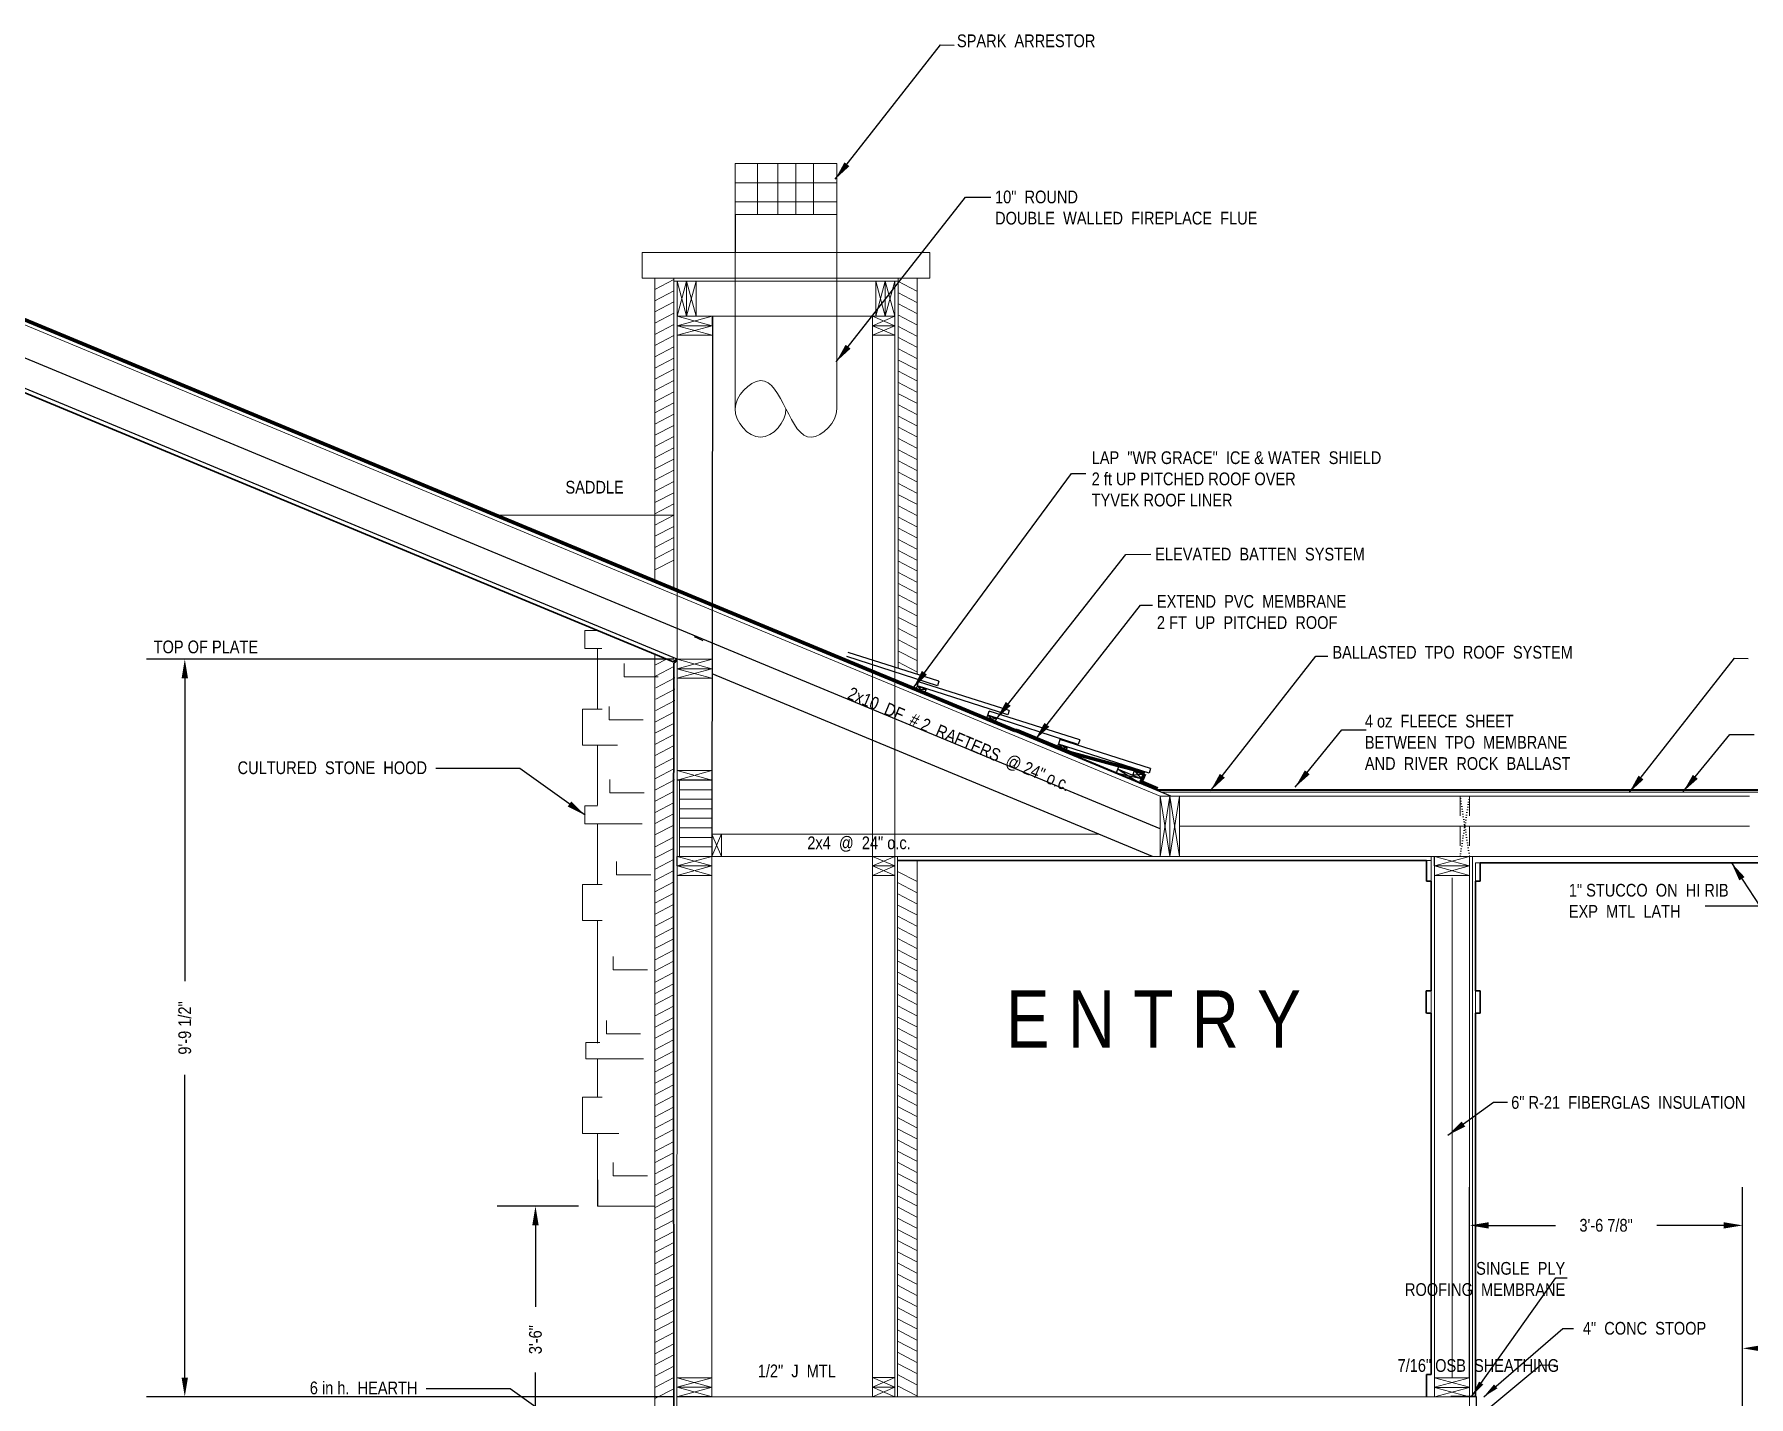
# Model space of a CAD drawing. Extents: x 1662 to 3024, y -14186 to -10515.
# Drawn here: x 2289.6 to 2559.2, y -14016 to -13801.7 of the extents above; entities that cross this region are included whole.
import ezdxf

# ---------------------------------------------------------------- set-up
doc = ezdxf.new("R2010")
doc.units = 0
doc.header["$LTSCALE"] = 50
doc.header["$MEASUREMENT"] = 0
doc.linetypes.add('DOT2', pattern=[0.125, 0, -0.125])
doc.linetypes.add('HIDDEN', pattern=[0.375, 0.25, -0.125])
for name, color, linetype in [('CONCRETE', 7, 'CONTINUOUS'), ('DRYWALL', 7, 'CONTINUOUS'), ('FINFRAMING', 4, 'CONTINUOUS'), ('FLOOR_FRAMING', 3, 'CONTINUOUS'), ('INSULATION', 30, 'CONTINUOUS'), ('METAL_ROOFING', 7, 'CONTINUOUS'), ('ROOF_FRAMING', 7, 'CONTINUOUS'), ('SOUTH_ELEVATION', 7, 'CONTINUOUS'), ('SOUTH_ELEVATION_TEXT', 7, 'CONTINUOUS'), ('TEXT', 250, 'CONTINUOUS'), ('WALL_FRAMING', 2, 'CONTINUOUS')]:
    doc.layers.add(name, color=color, linetype=linetype)
doc.layers.add('LLMASONRY', color=12, linetype='CONTINUOUS', lineweight=30)
doc.styles.add('ARCHENT', font='technical.ttf', dxfattribs={"height": 2})
doc.linetypes.add('BATTING', pattern='A,0.0001,-0.1,[134,ltypeshp.shx,S=0.1,R=0,X=-0.1,Y=0],-0.2,[134,ltypeshp.shx,S=0.1,R=180,X=0.1,Y=0],-0.1', length=0.4001)
doc.dimstyles.new('ARCHENTLTD', dxfattribs={"dimtxt": 2, "dimasz": 3, "dimexe": 6, "dimexo": 3, "dimgap": 2, "dimtad": 0, "dimdec": 3, "dimzin": 1, "dimdsep": 46, "dimlunit": 4, "dimtxsty": 'ARCHENT', "dimcen": 2, "dimadec": 0, "dimazin": 0, "dimtfac": 1, "dimtdec": 3, "dimtofl": 0, "dimtmove": 0, "dimatfit": 3, "dimfxl": 1, "dimfrac": 2, "dimtolj": 1, "dimtzin": 0, "dimarcsym": 0})

# ---------------------------------------------------------------- blocks, each defined once
blk = doc.blocks.new('*D170')
at = {"layer": 'CONCRETE', "color": 0, "lineweight": -2, "ltscale": 0.25}
for p, q in [((2558.21, -14019.05), (2558.21, -14002.43)), ((2604.71, -14019.05), (2604.71, -14002.43)), ((2561.21, -14008.43), (2573.58, -14008.43)), ((2601.71, -14008.43), (2589.34, -14008.43))]:
    blk.add_line(p, q, dxfattribs=at)
at = {"layer": 'CONCRETE', "color": 0, "lineweight": 9, "ltscale": 0.25}
for points in [[(2561.21, -14007.93), (2561.21, -14008.93), (2558.21, -14008.43)], [(2601.71, -14007.93), (2601.71, -14008.93), (2604.71, -14008.43)]]:
    blk.add_solid(points, dxfattribs=at)
at = {"layer": 'CONCRETE', "color": 0, "lineweight": 9, "ltscale": 0.25, "insert": (2581.46, -14008.43), "char_height": 2, "attachment_point": 5, "style": 'ARCHENT'}
blk.add_mtext('\\A1;3\'-10 1/2"', dxfattribs=at)
blk = doc.blocks.new('*D172')
at = {"layer": 'CONCRETE', "color": 0, "lineweight": -2, "ltscale": 0.25}
for p, q in [((2564.09, -14013.05), (2564.09, -14010.05)), ((2561.21, -14016.05), (2570.09, -14016.05)), ((2561.21, -14022.05), (2570.09, -14022.05)), ((2564.09, -14025.05), (2564.09, -14028.05))]:
    blk.add_line(p, q, dxfattribs=at)
at = {"layer": 'CONCRETE', "color": 0, "lineweight": 9, "ltscale": 0.25}
for points in [[(2563.59, -14013.05), (2564.59, -14013.05), (2564.09, -14016.05)], [(2563.59, -14025.05), (2564.59, -14025.05), (2564.09, -14022.05)]]:
    blk.add_solid(points, dxfattribs=at)
at = {"layer": 'CONCRETE', "color": 0, "lineweight": 9, "ltscale": 0.25, "insert": (2564.09, -14033.27), "char_height": 2, "attachment_point": 5, "rotation": 90, "style": 'ARCHENT'}
blk.add_mtext('\\A1;0\'-6"', dxfattribs=at)
blk = doc.blocks.new('*D175')
at = {"layer": 'CONCRETE', "color": 0, "lineweight": -2, "ltscale": 0.25}
for p, q in [((2515.28, -14012.99), (2515.28, -13983.09)), ((2558.21, -14013.05), (2558.21, -13983.09)), ((2518.28, -13989.09), (2528.79, -13989.09)), ((2555.21, -13989.09), (2544.7, -13989.09))]:
    blk.add_line(p, q, dxfattribs=at)
at = {"layer": 'CONCRETE', "color": 0, "lineweight": 9, "ltscale": 0.25}
for points in [[(2518.28, -13988.59), (2518.28, -13989.59), (2515.28, -13989.09)], [(2555.21, -13988.59), (2555.21, -13989.59), (2558.21, -13989.09)]]:
    blk.add_solid(points, dxfattribs=at)
at = {"layer": 'CONCRETE', "color": 0, "lineweight": 9, "ltscale": 0.25, "insert": (2536.74, -13989.09), "char_height": 2, "attachment_point": 5, "style": 'ARCHENT'}
blk.add_mtext('\\A1;3\'-6 7/8"', dxfattribs=at)
blk = doc.blocks.new('*D176')
at = {"layer": 'CONCRETE', "color": 0, "lineweight": -2, "ltscale": 0.25}
for p, q in [((2375.16, -13986.07), (2362.39, -13986.07)), ((2368.39, -13989.07), (2368.39, -14001.89)), ((2368.39, -14025.07), (2368.39, -14012.25)), ((2375.16, -14028.07), (2362.39, -14028.07))]:
    blk.add_line(p, q, dxfattribs=at)
at = {"layer": 'CONCRETE', "color": 0, "lineweight": 9, "ltscale": 0.25}
for points in [[(2367.89, -13989.07), (2368.89, -13989.07), (2368.39, -13986.07)], [(2367.89, -14025.07), (2368.89, -14025.07), (2368.39, -14028.07)]]:
    blk.add_solid(points, dxfattribs=at)
at = {"layer": 'CONCRETE', "color": 0, "lineweight": 9, "ltscale": 0.25, "insert": (2368.39, -14007.07), "char_height": 2, "attachment_point": 5, "rotation": 90, "style": 'ARCHENT'}
blk.add_mtext('\\A1;3\'-6"', dxfattribs=at)
blk = doc.blocks.new('*D177')
at = {"layer": 'CONCRETE', "color": 0, "lineweight": -2, "ltscale": 0.25}
for p, q in [((2390.16, -13900.01), (2307.25, -13900.01)), ((2313.25, -13903.01), (2313.25, -13950.67)), ((2313.25, -14013.04), (2313.25, -13965.39)), ((2390.16, -14016.04), (2307.25, -14016.04))]:
    blk.add_line(p, q, dxfattribs=at)
at = {"layer": 'CONCRETE', "color": 0, "lineweight": 9, "ltscale": 0.25}
for points in [[(2312.75, -13903.01), (2313.75, -13903.01), (2313.25, -13900.01)], [(2312.75, -14013.04), (2313.75, -14013.04), (2313.25, -14016.04)]]:
    blk.add_solid(points, dxfattribs=at)
at = {"layer": 'CONCRETE', "color": 0, "lineweight": 9, "ltscale": 0.25, "insert": (2313.25, -13958.03), "char_height": 2, "attachment_point": 5, "rotation": 90, "style": 'ARCHENT'}
blk.add_mtext('\\A1;9\'-9 1/2"', dxfattribs=at)

msp = doc.modelspace()

# ---------------------------------------------------------------- linework, layer by layer
at = {"layer": 'CONCRETE', "color": 7, "linetype": 'Continuous', "lineweight": 30, "ltscale": 0.125}
for p, q in [((2390.0292, -13900.4263), (2258.4055, -13845.7736)), ((2390.4708, -13900.0529), (2390.0292, -13900.4263)), ((2390.1092, -13935.0679), (2390.1641, -13900.6534)), ((2390.1571, -13900.6594), (2390.6571, -13900.2279)), ((2390.2466, -13900.3286), (2390.2466, -13900.3286)), ((2390.6571, -13900.2279), (2390.4708, -13900.0529)), ((2425.3381, -13931.6697), (2508.5262, -13931.6698)), ((2508.5253, -13934.9212), (2508.5262, -13931.6697)), ((2516.9631, -13934.9212), (2516.9624, -13932.0462)), ((2516.9624, -13932.0462), (2562.6088, -13932.0462)), ((2516.2131, -13934.9212), (2516.2131, -13952.1875)), ((2516.2131, -13955.6875), (2516.2131, -14016.0461))]:
    msp.add_line(p, q, dxfattribs=at)
at = {"layer": 'CONCRETE', "color": 7, "linetype": 'Continuous', "lineweight": 20, "ltscale": 0.125}
for p, q in [((2508.5262, -13931.6698), (2509.234, -13931.6698)), ((2516.2131, -13932.0462), (2516.2131, -13934.9212)), ((2516.2131, -13932.0462), (2516.9624, -13932.0462)), ((2516.2131, -13952.1875), (2516.2131, -13955.6875))]:
    msp.add_line(p, q, dxfattribs=at)
at = {"layer": 'CONCRETE', "lineweight": 30, "ltscale": 1.5}
msp.add_line((2516.3379, -14015.9854), (2512.3379, -14015.9854), dxfattribs=at)
at = {"layer": 'CONCRETE', "color": 7, "linetype": 'Continuous', "ltscale": 1.5}
msp.add_line((2516.3379, -14015.9854), (2516.3379, -14020.1101), dxfattribs=at)
at = {"layer": 'DRYWALL', "color": 7, "linetype": 'Continuous', "lineweight": 20, "ltscale": 0.5}
msp.add_line((2390.6571, -13900.2279), (2390.1571, -13900.6594), dxfattribs=at)
at = {"layer": 'DRYWALL', "color": 7, "linetype": 'Continuous', "lineweight": 20, "ltscale": 1.5}
msp.add_line((2390.1641, -13927.0447), (2390.1641, -13903.85), dxfattribs=at)
at = {"layer": 'FINFRAMING', "color": 7, "linetype": 'Continuous', "lineweight": 30, "ltscale": 0.125}
for p, q in [((2390.1151, -13955.6857), (2390.1092, -13935.0441)), ((2509.2392, -13952.1875), (2509.2342, -13934.9212)), ((2390.1328, -14022.0703), (2390.1151, -13955.6857)), ((2509.2553, -14012.546), (2509.2402, -13955.6875)), ((2508.5044, -14016.0458), (2508.5044, -14012.5458)), ((2508.5044, -14012.5458), (2509.2553, -14012.546))]:
    msp.add_line(p, q, dxfattribs=at)
at = {"layer": 'FINFRAMING', "color": 7, "linetype": 'Continuous', "lineweight": 30, "ltscale": 0.25}
for p, q in [((2509.2342, -13934.921), (2508.5253, -13934.921)), ((2516.2131, -13934.9212), (2516.9631, -13934.9212)), ((2509.2258, -13952.1875), (2508.4758, -13952.1875)), ((2508.4758, -13952.1875), (2508.4758, -13955.6875)), ((2516.9631, -13952.1875), (2516.2131, -13952.1875)), ((2516.9631, -13952.1875), (2516.9631, -13955.6875)), ((2509.2402, -13955.6897), (2508.4902, -13955.6897)), ((2516.9631, -13955.6875), (2516.2131, -13955.6875))]:
    msp.add_line(p, q, dxfattribs=at)
at = {"layer": 'FINFRAMING', "color": 7, "linetype": 'Continuous', "lineweight": 20, "ltscale": 0.125}
msp.add_line((2509.2402, -13955.6875), (2509.2392, -13952.1875), dxfattribs=at)
at = {"layer": 'FINFRAMING', "color": 7, "linetype": 'Continuous', "lineweight": 9, "ltscale": 0.25}
msp.add_line((2390.6321, -14016.0443), (2515.2756, -14016.0684), dxfattribs=at)
at = {"layer": 'FLOOR_FRAMING', "color": 7, "lineweight": 9, "ltscale": 0.25}
for p, q in [((2415.7819, -13822.045), (2415.7819, -13860.6441)), ((2399.7819, -13832.045), (2399.7819, -13860.6441)), ((2430.3996, -13836.045), (2385.1641, -13836.045)), ((2385.1641, -13840.045), (2385.1641, -13836.045)), ((2430.3996, -13840.045), (2430.3996, -13836.045)), ((2430.3996, -13840.045), (2385.1641, -13840.045)), ((2425.3996, -13840.045), (2425.3991, -13901.4564)), ((2428.3996, -13840.045), (2428.3991, -13902.4027)), ((2392.1641, -13846.045), (2390.6641, -13840.545)), ((2390.6641, -13846.045), (2392.1641, -13840.545)), ((2390.6641, -13840.545), (2390.6641, -13846.045)), ((2392.1641, -13840.545), (2392.1641, -13846.045)), ((2393.6641, -13840.545), (2392.1641, -13846.045)), ((2392.1641, -13840.545), (2393.6641, -13846.045)), ((2423.3996, -13846.0453), (2421.8996, -13840.5453)), ((2421.8996, -13846.0453), (2423.3996, -13840.5453)), ((2421.8996, -13840.5453), (2421.8996, -13846.0453)), ((2423.3996, -13840.5453), (2423.3996, -13846.0453)), ((2424.8996, -13840.5453), (2423.3996, -13846.0453)), ((2423.3996, -13840.5453), (2424.8996, -13846.0453)), ((2424.8996, -13840.5453), (2424.8982, -14016.045)), ((2390.6641, -13847.545), (2396.1641, -13846.045)), ((2390.6641, -13846.045), (2396.1641, -13847.545)), ((2390.6641, -13847.545), (2396.1641, -13846.045)), ((2390.6641, -13846.045), (2396.1641, -13847.545)), ((2396.1641, -13847.545), (2390.6641, -13847.545)), ((2396.1641, -13849.045), (2390.6641, -13847.545)), ((2396.1641, -13847.545), (2390.6641, -13849.045)), ((2396.1641, -13847.545), (2390.6641, -13847.545)), ((2396.1641, -13849.045), (2390.6641, -13847.545)), ((2396.1641, -13847.545), (2390.6641, -13849.045)), ((2421.3995, -13846.045), (2421.3982, -14016.0449)), ((2424.9006, -13846.0445), (2421.4005, -13847.5444)), ((2421.4005, -13847.5444), (2424.9005, -13847.5445)), ((2421.4005, -13847.5444), (2424.9005, -13847.5445)), ((2424.9005, -13849.0445), (2421.4005, -13847.5444)), ((2424.9005, -13847.5445), (2421.4005, -13849.0444)), ((2421.4006, -13846.0444), (2424.9006, -13846.0445)), ((2424.9005, -13847.5445), (2421.4006, -13846.0444)), ((2421.4005, -13849.0444), (2424.9005, -13849.0445)), ((2390.1571, -13877.3467), (2362.1359, -13877.3467)), ((2463.3997, -13919.52), (2459.7145, -13917.9612)), ((2463.9727, -13918.1337), (2463.3997, -13919.52)), ((2559.2746, -13921.5462), (2466.648, -13921.5462)), ((2466.648, -13931.0462), (2468.148, -13921.5462)), ((2466.648, -13921.5462), (2468.148, -13931.0462)), ((2468.148, -13931.0462), (2469.648, -13921.5462)), ((2468.148, -13921.5462), (2469.648, -13931.0462)), ((2396.1506, -13931.0443), (2424.9006, -13931.0443)), ((2424.9006, -13931.0448), (2421.4005, -13932.5447)), ((2421.4006, -13931.0447), (2424.9006, -13931.0448)), ((2424.9005, -13932.5448), (2421.4006, -13931.0447)), ((2425.3381, -13931.0443), (2425.3357, -14016.045)), ((2428.3989, -13931.6697), (2428.3982, -14016.045)), ((2421.4005, -13932.5447), (2424.9005, -13932.5448)), ((2421.4005, -13932.5447), (2424.9005, -13932.5448)), ((2424.9005, -13934.0448), (2421.4005, -13932.5447)), ((2424.9005, -13932.5448), (2421.4005, -13934.0447)), ((2421.4005, -13934.0447), (2424.9005, -13934.0448)), ((2424.8982, -14013.045), (2421.3981, -14014.5449)), ((2421.3982, -14013.0449), (2424.8982, -14013.045)), ((2424.8981, -14014.545), (2421.3982, -14013.0449)), ((2421.3982, -14014.5449), (2424.8982, -14014.545)), ((2424.8982, -14016.045), (2421.3982, -14014.5449)), ((2424.8982, -14014.545), (2421.3982, -14016.0449)), ((2421.3982, -14016.0449), (2424.8982, -14016.045))]:
    msp.add_line(p, q, dxfattribs=at)
at = {"layer": 'FLOOR_FRAMING', "color": 1, "lineweight": 9, "ltscale": 0.25}
for p, q in [((2390.1571, -13840.2786), (2387.1641, -13841.8456)), ((2390.1571, -13842.0437), (2387.1641, -13843.6108)), ((2425.3927, -13840.5414), (2428.3857, -13842.1084)), ((2425.3927, -13842.3065), (2428.3857, -13843.8735)), ((2390.1571, -13843.8089), (2387.1641, -13845.3759)), ((2390.1571, -13845.574), (2387.1641, -13847.1411)), ((2425.3857, -13844.068), (2428.3787, -13845.635)), ((2425.3927, -13845.8368), (2428.3857, -13847.4038)), ((2390.1571, -13847.3392), (2387.1641, -13848.9062)), ((2425.3857, -13847.5983), (2428.3787, -13849.1653)), ((2390.1571, -13849.1043), (2387.1641, -13850.6713)), ((2390.1571, -13850.8695), (2387.1641, -13852.4365)), ((2425.3857, -13851.1285), (2428.3787, -13852.6956)), ((2425.3927, -13849.367), (2428.3857, -13850.9341)), ((2390.1571, -13852.6346), (2387.1641, -13854.2016)), ((2425.3787, -13852.89), (2428.3717, -13854.4571)), ((2390.1571, -13854.3998), (2387.1641, -13855.9668)), ((2390.1571, -13856.1649), (2387.1641, -13857.7319)), ((2425.3856, -13856.4239), (2428.3786, -13857.991)), ((2425.3925, -13854.6624), (2428.3856, -13856.2295)), ((2390.1571, -13857.9301), (2387.1641, -13859.4971)), ((2425.3786, -13858.1854), (2428.3716, -13859.7524)), ((2390.1571, -13859.6952), (2387.1641, -13861.2622)), ((2390.1571, -13861.4603), (2387.1641, -13863.0274)), ((2425.3646, -13861.7084), (2428.3576, -13863.2754)), ((2425.3716, -13859.9469), (2428.3646, -13861.5139)), ((2390.1571, -13863.2255), (2387.1641, -13864.7925)), ((2425.3576, -13863.4699), (2428.3506, -13865.0369)), ((2390.1571, -13864.9906), (2387.1641, -13866.5577)), ((2390.1571, -13866.7558), (2387.1641, -13868.3228)), ((2425.3855, -13867.0148), (2428.3785, -13868.5818)), ((2425.3925, -13865.2533), (2428.3855, -13866.8203)), ((2390.1571, -13868.5209), (2387.1641, -13870.088)), ((2425.3785, -13868.7763), (2428.3715, -13870.3433)), ((2390.1571, -13870.2861), (2387.1641, -13871.8531)), ((2390.1571, -13872.0512), (2387.1641, -13873.6183)), ((2425.3715, -13870.5377), (2428.3645, -13872.1048)), ((2425.3924, -13872.3138), (2428.3854, -13873.8809)), ((2390.1571, -13873.8164), (2387.1641, -13875.3834)), ((2425.3854, -13874.0753), (2428.3784, -13875.6423)), ((2390.1571, -13875.5815), (2387.1641, -13877.1486)), ((2390.1571, -13877.3467), (2387.1641, -13878.9137)), ((2425.3714, -13877.5983), (2428.3645, -13879.1653)), ((2425.3784, -13875.8368), (2428.3714, -13877.4038)), ((2390.1571, -13879.1118), (2387.1641, -13880.6788)), ((2390.1571, -13880.877), (2387.1641, -13882.444)), ((2425.3645, -13879.3598), (2428.3575, -13880.9268)), ((2390.1571, -13882.6421), (2387.1641, -13884.2091)), ((2425.3505, -13882.8828), (2428.3435, -13884.4498)), ((2425.3575, -13881.1213), (2428.3505, -13882.6883)), ((2390.1571, -13884.4073), (2387.1641, -13885.9743)), ((2425.3927, -13884.5504), (2428.3857, -13886.1174)), ((2425.3927, -13886.3153), (2428.3857, -13887.8824)), ((2425.3857, -13888.0768), (2428.3787, -13889.6439)), ((2425.3787, -13889.8383), (2428.3717, -13891.4054)), ((2425.3922, -13891.6106), (2428.3853, -13893.1776)), ((2425.3922, -13893.3757), (2428.3852, -13894.9427)), ((2425.3852, -13896.9023), (2428.3782, -13898.4694)), ((2425.3922, -13895.1409), (2428.3852, -13896.7079)), ((2425.3927, -13898.6711), (2428.3857, -13900.2382)), ((2390.2383, -13901.1109), (2387.2448, -13902.678)), ((2388.9944, -13899.9966), (2387.2897, -13900.889)), ((2425.3857, -13900.4326), (2428.3787, -13901.9997)), ((2390.2863, -13902.9666), (2387.2927, -13904.5336)), ((2390.2868, -13904.7318), (2387.2933, -13906.2988)), ((2390.2874, -13906.4969), (2387.2938, -13908.0639)), ((2390.2404, -13908.2869), (2387.2468, -13909.854)), ((2390.2409, -13910.0521), (2387.2473, -13911.6191)), ((2390.2414, -13911.8173), (2387.2479, -13913.3843)), ((2390.1964, -13913.6063), (2387.2029, -13915.1733)), ((2390.2444, -13915.462), (2387.2508, -13917.029)), ((2390.2449, -13917.2271), (2387.2514, -13918.7941)), ((2390.1985, -13920.7823), (2387.2049, -13922.3493)), ((2390.2455, -13918.9922), (2387.2519, -13920.5593)), ((2390.199, -13922.5475), (2387.2054, -13924.1145)), ((2390.1545, -13926.1016), (2387.161, -13927.6686)), ((2390.1995, -13924.3126), (2387.206, -13925.8797)), ((2390.2025, -13927.9573), (2387.2089, -13929.5243)), ((2390.203, -13929.7224), (2387.2095, -13931.2895)), ((2390.2036, -13931.4876), (2387.21, -13933.0546)), ((2390.1566, -13933.2776), (2387.163, -13934.8447)), ((2425.338, -13933.4026), (2428.3988, -13935.0051)), ((2390.1552, -13936.8092), (2387.1617, -13938.3763)), ((2390.1571, -13935.0428), (2387.1636, -13936.6098)), ((2425.3315, -13935.1641), (2428.3245, -13936.7311)), ((2425.3927, -13936.929), (2428.3857, -13938.496)), ((2390.1102, -13938.5982), (2387.1167, -13940.1652)), ((2425.3861, -13938.6905), (2428.3792, -13940.2575)), ((2390.1582, -13940.4539), (2387.1646, -13942.0209)), ((2390.1587, -13942.219), (2387.1652, -13943.7861)), ((2425.3796, -13940.452), (2428.3727, -13942.019)), ((2425.3927, -13942.2134), (2428.3857, -13943.7805)), ((2390.1593, -13943.9842), (2387.1657, -13945.5512)), ((2425.3861, -13943.9749), (2428.3792, -13945.542)), ((2390.1123, -13945.7742), (2387.1187, -13947.3413)), ((2390.1128, -13947.5394), (2387.1193, -13949.1064)), ((2425.3731, -13947.4979), (2428.3661, -13949.0649)), ((2425.3796, -13945.7364), (2428.3727, -13947.3035)), ((2390.1133, -13949.3046), (2387.1198, -13950.8716)), ((2425.3927, -13949.2594), (2428.3857, -13950.8264)), ((2425.3927, -13951.0243), (2428.3857, -13952.5913)), ((2390.1139, -13951.0697), (2387.1203, -13952.6367)), ((2390.1145, -13952.8349), (2387.1209, -13954.4019)), ((2425.3861, -13952.7858), (2428.3792, -13954.3528)), ((2390.115, -13954.6), (2387.1214, -13956.167)), ((2390.1156, -13956.3652), (2387.122, -13957.9322)), ((2425.3796, -13954.5473), (2428.3727, -13956.1143)), ((2425.3927, -13956.3088), (2428.3857, -13957.8758)), ((2390.0973, -13958.1401), (2387.1038, -13959.7072)), ((2425.3927, -13958.0703), (2428.3857, -13959.6373)), ((2390.0979, -13959.9053), (2387.1043, -13961.4723)), ((2390.0985, -13961.6704), (2387.1049, -13963.2375)), ((2425.3927, -13959.8318), (2428.3857, -13961.3988)), ((2425.3927, -13961.5933), (2428.3857, -13963.1603)), ((2390.099, -13963.4356), (2387.1054, -13965.0026)), ((2425.3861, -13963.3547), (2428.3792, -13964.9218)), ((2390.0996, -13965.2007), (2387.106, -13966.7678)), ((2390.1001, -13966.9659), (2387.1065, -13968.5329)), ((2425.3861, -13966.8845), (2428.3792, -13968.4516)), ((2425.3927, -13965.123), (2428.3857, -13966.6901)), ((2390.1007, -13968.731), (2387.1071, -13970.298)), ((2425.3927, -13968.646), (2428.3857, -13970.2131)), ((2390.1012, -13970.4962), (2387.1077, -13972.0632)), ((2390.1018, -13972.2613), (2387.1082, -13973.8283)), ((2425.3369, -13972.1308), (2428.3792, -13973.7236)), ((2425.337, -13970.3659), (2428.3857, -13971.9621)), ((2390.1023, -13974.0265), (2387.1088, -13975.5935)), ((2425.3369, -13973.8889), (2428.3857, -13975.4851)), ((2390.1211, -13977.6821), (2387.1275, -13979.2491)), ((2390.1582, -13975.8972), (2387.1646, -13977.4643)), ((2425.3368, -13975.6469), (2428.3856, -13977.2432)), ((2425.3369, -13977.405), (2428.3857, -13979.0013)), ((2390.1216, -13979.4472), (2387.1281, -13981.0143)), ((2425.3368, -13979.1631), (2428.3856, -13980.7593)), ((2390.1222, -13981.2124), (2387.1286, -13982.7794)), ((2390.1228, -13982.9775), (2387.1292, -13984.5446)), ((2425.3368, -13982.679), (2428.3856, -13984.2752)), ((2425.3369, -13980.9209), (2428.3857, -13982.5172)), ((2390.123, -13984.7429), (2387.1294, -13986.3099)), ((2425.3368, -13984.4371), (2428.3856, -13986.0333)), ((2390.1234, -13986.508), (2387.1299, -13988.0751)), ((2390.1239, -13988.2732), (2387.1303, -13989.8403)), ((2425.3367, -13986.1951), (2428.3855, -13987.7914)), ((2425.3369, -13987.9532), (2428.3857, -13989.5494)), ((2390.1244, -13990.0384), (2387.1308, -13991.6055)), ((2425.3368, -13989.7112), (2428.3856, -13991.3075)), ((2390.1582, -13991.8036), (2387.1646, -13993.3707)), ((2390.1587, -13993.5688), (2387.1652, -13995.1358)), ((2425.3368, -13993.2271), (2428.3856, -13994.8234)), ((2425.3369, -13991.4691), (2428.3857, -13993.0653)), ((2390.1258, -13995.3515), (2387.1322, -13996.9185)), ((2425.3368, -13996.7433), (2428.3856, -13998.3396)), ((2425.3369, -13994.9853), (2428.3857, -13996.5815)), ((2390.1263, -13997.1167), (2387.1327, -13998.6837)), ((2390.1268, -13998.8818), (2387.1332, -14000.4488)), ((2425.3368, -13998.5014), (2428.3856, -14000.0976)), ((2390.1274, -14000.6469), (2387.1338, -14002.214)), ((2425.3367, -14000.2594), (2428.3855, -14001.8557)), ((2425.3369, -14002.0171), (2428.3857, -14003.6133)), ((2390.1279, -14002.4121), (2387.1344, -14003.9791)), ((2390.1285, -14004.1772), (2387.1349, -14005.7443)), ((2425.3368, -14003.7752), (2428.3856, -14005.3714)), ((2390.129, -14005.9424), (2387.1355, -14007.5094)), ((2425.3368, -14005.5332), (2428.3856, -14007.1294)), ((2425.3369, -14007.2913), (2428.3857, -14008.8876)), ((2390.1582, -14007.7075), (2387.1646, -14009.2746)), ((2390.1587, -14009.4727), (2387.1652, -14011.0397)), ((2425.3368, -14009.0494), (2428.3856, -14010.6456)), ((2390.1289, -14013.0192), (2387.1353, -14014.5862)), ((2390.13, -14011.2532), (2387.1365, -14012.8202)), ((2425.3367, -14012.5655), (2428.3855, -14014.1618)), ((2425.3368, -14010.8075), (2428.3856, -14012.4037)), ((2390.1289, -14014.7846), (2387.1353, -14016.3516)), ((2425.3369, -14014.3236), (2428.3857, -14015.9198))]:
    msp.add_line(p, q, dxfattribs=at)
at = {"layer": 'FLOOR_FRAMING', "color": 7, "lineweight": 20, "ltscale": 0.25}
for p, q in [((2425.3996, -13840.545), (2390.1641, -13840.545)), ((2390.6641, -13840.545), (2392.1641, -13840.545)), ((2393.6641, -13846.045), (2393.6641, -13840.545)), ((2421.8996, -13840.5453), (2423.3996, -13840.5453)), ((2424.8996, -13846.0453), (2424.8996, -13840.5807)), ((2424.8997, -13846.045), (2390.6641, -13846.045)), ((2390.6641, -13847.545), (2390.6641, -13849.045)), ((2392.1641, -13846.045), (2393.6641, -13846.045)), ((2396.1641, -13846.045), (2396.1641, -13847.545)), ((2423.3996, -13846.0453), (2424.8996, -13846.0453)), ((2390.6641, -13849.045), (2396.1641, -13849.045)), ((2390.6641, -13849.045), (2396.1641, -13849.045)), ((2569.7736, -13920.6712), (2466.1701, -13920.6712)), ((2569.6697, -13920.9212), (2466.7722, -13920.9212)), ((2466.648, -13931.0462), (2466.648, -13921.5462)), ((2466.648, -13921.5462), (2468.148, -13921.5462)), ((2468.148, -13921.5462), (2468.148, -13931.0462)), ((2469.648, -13921.5462), (2468.148, -13921.5462)), ((2469.648, -13921.5462), (2469.648, -13931.0462)), ((2515.2746, -13931.0462), (2562.2746, -13931.0462))]:
    msp.add_line(p, q, dxfattribs=at)
at = {"layer": 'FLOOR_FRAMING', "color": 27, "lineweight": 20, "ltscale": 0.25}
for p, q in [((2382.3426, -13900.6861), (2382.3426, -13902.7903)), ((2382.3426, -13902.7903), (2387.7107, -13902.7903)), ((2379.9597, -13907.4347), (2379.9597, -13909.5389)), ((2379.9597, -13909.5389), (2385.3278, -13909.5389)), ((2380.092, -13918.947), (2380.092, -13921.0511)), ((2380.092, -13921.0511), (2385.4602, -13921.0511)), ((2378.1412, -13925.9232), (2385.1483, -13925.9232)), ((2381.1491, -13931.842), (2381.1491, -13933.9461)), ((2381.1491, -13933.9461), (2386.5172, -13933.9461)), ((2380.6195, -13946.7947), (2380.6195, -13948.8988)), ((2380.6195, -13948.8988), (2385.9876, -13948.8988)), ((2379.5604, -13956.8514), (2379.5604, -13958.9555)), ((2379.5604, -13958.9555), (2384.9286, -13958.9555)), ((2378.4938, -13962.8636, -2.2252), (2385.3941, -13962.8636, -2.2252)), ((2380.6195, -13979.2143), (2380.6195, -13981.3184)), ((2380.6195, -13981.3184), (2385.9876, -13981.3184)), ((2378.1641, -13986.0703, -0.2252), (2387.1641, -13986.0703))]:
    msp.add_line(p, q, dxfattribs=at)
at = {"layer": 'FLOOR_FRAMING', "color": 7, "lineweight": 70, "ltscale": 0.25}
msp.add_line((2443.7741, -13911.2464), (2444.1001, -13911.2464), dxfattribs=at)
at = {"layer": 'FLOOR_FRAMING', "color": 7, "linetype": 'Continuous'}
msp.add_line((2396.1496, -13919.0443), (2390.6641, -13919.0443), dxfattribs=at)
at = {"layer": 'FLOOR_FRAMING', "color": 7, "linetype": 'Continuous', "lineweight": 9}
for p, q in [((2396.1496, -13920.5443), (2391.0246, -13920.5443)), ((2396.1496, -13922.0443), (2391.0246, -13922.0443)), ((2396.1496, -13923.5443), (2391.0246, -13923.5443)), ((2396.1496, -13925.0443), (2391.0246, -13925.0443)), ((2396.1496, -13926.5443), (2391.0246, -13926.5443)), ((2396.1496, -13928.0443), (2391.0246, -13928.0443)), ((2396.1496, -13929.5443), (2391.0246, -13929.5443))]:
    msp.add_line(p, q, dxfattribs=at)
at = {"layer": 'FLOOR_FRAMING', "color": 7, "linetype": 'HIDDEN', "lineweight": 20, "ltscale": 0.25}
for p, q in [((2513.7756, -13921.5462), (2513.7756, -13931.0462)), ((2515.2756, -13921.5462), (2515.2756, -13931.0462))]:
    msp.add_line(p, q, dxfattribs=at)
at = {"layer": 'FLOOR_FRAMING', "color": 7, "linetype": 'DOT2', "lineweight": 20, "ltscale": 0.05}
for p, q in [((2513.7756, -13931.0462), (2515.2756, -13921.5462)), ((2513.7756, -13921.5462), (2515.2756, -13931.0462))]:
    msp.add_line(p, q, dxfattribs=at)
at = {"layer": 'FLOOR_FRAMING', "color": 7, "linetype": 'Continuous', "ltscale": 1.5}
for p, q in [((2390.6506, -13932.5443), (2390.6506, -13931.0443)), ((2509.7756, -13932.5462), (2509.7756, -13931.0462))]:
    msp.add_line(p, q, dxfattribs=at)
at = {"layer": 'FLOOR_FRAMING', "color": 7, "linetype": 'Continuous', "lineweight": 9, "ltscale": 1.5}
for p, q in [((2390.6506, -13931.0443), (2396.1506, -13932.5443)), ((2396.1506, -13931.0443), (2390.6506, -13932.5443)), ((2509.7756, -13931.0462), (2515.2756, -13932.5462)), ((2515.2756, -13931.0462), (2509.7756, -13932.5462)), ((2396.1506, -13932.5443), (2390.6506, -13934.0443)), ((2390.6506, -13932.5443), (2396.1506, -13934.0443)), ((2515.2756, -13932.5462), (2509.7756, -13934.0462)), ((2509.7756, -13932.5462), (2515.2756, -13934.0462)), ((2396.1512, -14013.0929), (2390.6294, -14014.5685)), ((2396.1512, -14014.5684), (2390.6294, -14016.044)), ((2390.6512, -14013.0929), (2396.1512, -14014.5687)), ((2390.6512, -14014.5684), (2396.1512, -14016.0442)), ((2515.2762, -14014.5702), (2509.7544, -14016.0459)), ((2515.2767, -14013.0721), (2509.755, -14014.5477)), ((2509.7762, -14014.5702), (2515.2762, -14016.046)), ((2509.7767, -14013.0721), (2515.2767, -14014.5479))]:
    msp.add_line(p, q, dxfattribs=at)
at = {"layer": 'FLOOR_FRAMING', "color": 7, "linetype": 'Continuous', "lineweight": 20, "ltscale": 1.5}
for p, q in [((2396.1506, -13931.0443), (2396.1506, -13932.5443)), ((2515.2756, -13931.0462), (2515.2756, -13932.5462)), ((2390.6506, -13934.0465), (2390.6506, -13932.5443)), ((2396.1506, -13932.5443), (2390.6506, -13932.5443)), ((2396.1506, -13934.0443), (2390.6506, -13934.0443)), ((2396.1506, -13932.5443), (2396.1506, -13934.0443)), ((2396.1506, -13934.0443), (2396.1506, -14016.0444)), ((2509.7756, -13934.0483), (2509.7756, -13932.5462)), ((2515.2756, -13932.5462), (2509.7756, -13932.5462)), ((2515.2756, -13934.0462), (2509.7756, -13934.0462)), ((2515.2756, -13932.5462), (2515.2756, -13934.0462)), ((2515.2756, -13934.0462), (2515.2756, -14040.0722)), ((2396.1512, -14013.0929), (2390.6512, -14013.0929)), ((2396.1512, -14014.5684), (2390.6512, -14014.5684)), ((2515.2762, -14014.5702), (2509.7762, -14014.5702)), ((2515.2767, -14013.0721), (2509.7767, -14013.0721))]:
    msp.add_line(p, q, dxfattribs=at)
at = {"layer": 'FLOOR_FRAMING', "color": 7, "lineweight": 9, "ltscale": 0.25}
for points, start_tangent, end_tangent in [([(2399.7819, -13860.6441), (2403.7819, -13856.1867), (2407.7819, -13860.6441), (2411.7819, -13865.1016), (2415.7819, -13860.6441)], (0, 1), (0, 1)), ([(2399.7819, -13860.6441), (2403.7819, -13865.1016), (2407.7819, -13860.6441)], (-0.00000016, -1), (0.0000007, 1))]:
    msp.add_spline(points, degree=3, dxfattribs=dict(at, start_tangent=start_tangent, end_tangent=end_tangent))
at = {"layer": 'INSULATION', "linetype": 'BATTING', "ltscale": 0.225}
msp.add_line((2260.4742, -13841.1344), (2466.5912, -13926.6297), dxfattribs=at)
at = {"layer": 'INSULATION', "linetype": 'BATTING', "lineweight": 9, "ltscale": 0.225}
msp.add_line((2469.648, -13926.2962), (2559.2746, -13926.2962), dxfattribs=at)
at = {"layer": 'INSULATION', "linetype": 'BATTING', "lineweight": 9, "ltscale": 0.125}
msp.add_line((2512.5267, -14013.0721), (2512.5256, -13934.4303), dxfattribs=at)
at = {"layer": 'LLMASONRY', "color": 27, "linetype": 'Continuous', "lineweight": 20, "ltscale": 0.5}
for p, q in [((2376.1294, -13895.4996), (2376.1294, -13898.3458)), ((2376.1294, -13898.3458), (2378.8287, -13898.3458)), ((2378.1412, -13898.346, -1.2252), (2378.1412, -13907.8577, -1.2252)), ((2375.7904, -13907.8577, -2.2252), (2375.7904, -13913.5547, -1.2252)), ((2375.7904, -13913.5547, -1.2252), (2381.317, -13913.5547, -1.2252)), ((2378.1412, -13913.5547, -1.2252), (2378.1412, -13920.932, -1.2252)), ((2378.1412, -13920.4685, -1.2252), (2378.1412, -13922.9849, -1.2252)), ((2376.1294, -13923.077), (2376.1294, -13925.9232)), ((2376.1294, -13925.9232), (2378.8287, -13925.9232)), ((2378.1412, -13925.9234, -1.2252), (2378.1412, -13935.4351, -1.2252)), ((2375.7904, -13935.4351, -2.2252), (2375.7904, -13941.1321, -1.2252)), ((2375.7904, -13941.1321, -1.2252), (2378.9026, -13941.1321, -1.2252)), ((2378.1412, -13941.1321, -1.2252), (2378.1412, -13960.3316, -1.2252)), ((2378.1412, -13962.8636, -2.2252), (2378.1412, -13968.932, -2.2252)), ((2375.7904, -13968.932, -2.2252), (2375.7904, -13974.629, -1.2252)), ((2375.7904, -13974.629, -1.2252), (2381.5253, -13974.629, -1.2252)), ((2378.1641, -13974.629, -2.2252), (2378.1641, -13986.0703, -2.2252))]:
    msp.add_line(p, q, dxfattribs=at)
at = {"layer": 'METAL_ROOFING', "linetype": 'Continuous', "ltscale": 0.125}
for p, q in [((2431.59, -13904.1957), (2417.3525, -13899.5965)), ((2431.8156, -13903.4805), (2417.5471, -13898.9795)), ((2442.677, -13908.7868), (2428.4395, -13904.1876)), ((2442.9026, -13908.0716), (2428.6341, -13903.5706)), ((2431.8156, -13903.4805), (2431.59, -13904.1957)), ((2453.751, -13913.4093), (2439.5135, -13908.81)), ((2453.9766, -13912.694), (2439.7081, -13908.1931)), ((2442.9026, -13908.0716), (2442.677, -13908.7868)), ((2450.8422, -13912.655), (2450.6136, -13913.3693)), ((2465.1285, -13917.2266), (2450.8422, -13912.655)), ((2453.9766, -13912.694), (2453.751, -13913.4093)), ((2464.9, -13917.941), (2450.6136, -13913.3693)), ((2462.2997, -13918.2507), (2462.5875, -13917.5581)), ((2463.9727, -13918.1337), (2462.2997, -13918.2507)), ((2462.5875, -13917.5581), (2463.6862, -13918.8268)), ((2462.5888, -13917.5587), (2463.9727, -13918.1337)), ((2465.1285, -13917.2266), (2464.9, -13917.941))]:
    msp.add_line(p, q, dxfattribs=at)
at = {"layer": 'METAL_ROOFING'}
for p, q in [((2428.4395, -13904.1876), (2428.6341, -13903.5706)), ((2439.5135, -13908.81), (2439.7081, -13908.1931)), ((2459.7145, -13917.9612), (2460.1414, -13916.9221))]:
    msp.add_line(p, q, dxfattribs=at)
at = {"layer": 'METAL_ROOFING', "linetype": 'Continuous', "lineweight": 70, "ltscale": 0.125}
for p, q in [((2462.6368, -13917.4432), (2464.1361, -13918.0662)), ((2464.1361, -13918.0662), (2463.6139, -13919.3289))]:
    msp.add_line(p, q, dxfattribs=at)
at = {"layer": 'ROOF_FRAMING', "linetype": 'Continuous', "lineweight": 70, "ltscale": 1.5}
for p, q in [((2443.7741, -13911.2464), (2258.4055, -13834.2733)), ((2452.4139, -13914.6987), (2444.1001, -13911.2464)), ((2466.218, -13920.4307), (2463.6139, -13919.3289))]:
    msp.add_line(p, q, dxfattribs=at)
at = {"layer": 'ROOF_FRAMING', "linetype": 'Continuous', "ltscale": 1.5}
for p, q in [((2468.2775, -13921.5462), (2258.4055, -13834.4086)), ((2390.6641, -13900.0138), (2258.4055, -13845.101)), ((2456.9719, -13927.5443), (2396.1711, -13902.3003)), ((2465.3977, -13931.0426), (2456.9719, -13927.5443))]:
    msp.add_line(p, q, dxfattribs=at)
at = {"layer": 'ROOF_FRAMING', "color": 7, "linetype": 'Continuous', "lineweight": 20, "ltscale": 1.5}
for p, q in [((2466.648, -13921.5462), (2258.4055, -13835.0854)), ((2387.1641, -13840.045), (2387.1641, -13887.7394)), ((2390.1641, -13840.045), (2390.1641, -13888.9852)), ((2390.6641, -13840.545), (2390.6641, -13931.0443)), ((2387.1641, -13899.2366), (2387.1641, -14022.0703)), ((2396.1713, -13900.0134), (2390.6626, -13900.0134)), ((2396.1492, -13901.5134), (2390.6626, -13901.5134)), ((2396.1272, -13903.0119), (2390.6407, -13903.0119))]:
    msp.add_line(p, q, dxfattribs=at)
at = {"layer": 'ROOF_FRAMING', "linetype": 'Continuous', "lineweight": 9, "ltscale": 0.125}
for p, q in [((2396.1272, -13903.0119), (2390.6407, -13901.5119)), ((2396.1493, -13901.5119), (2390.6407, -13903.0119)), ((2396.1492, -13901.5134), (2390.6626, -13900.0134)), ((2396.1713, -13900.0134), (2390.6626, -13901.5134))]:
    msp.add_line(p, q, dxfattribs=at)
at = {"layer": 'ROOF_FRAMING', "linetype": 'Continuous', "ltscale": 0.125}
for p, q in [((2428.1517, -13904.8802), (2428.4395, -13904.1876)), ((2429.8247, -13904.7632), (2428.1517, -13904.8802)), ((2428.4395, -13904.1876), (2429.8247, -13904.7632)), ((2428.4395, -13904.1876), (2429.5382, -13905.4563)), ((2429.5436, -13905.4396), (2429.8247, -13904.7632)), ((2439.2257, -13909.5026), (2439.5135, -13908.81)), ((2440.8986, -13909.3856), (2439.2257, -13909.5026)), ((2439.5135, -13908.81), (2440.8986, -13909.3856)), ((2439.5135, -13908.81), (2440.6122, -13910.0788)), ((2440.6176, -13910.0621), (2440.8986, -13909.3856)), ((2450.3258, -13914.0619), (2450.6136, -13913.3693)), ((2451.9988, -13913.9449), (2450.3258, -13914.0619)), ((2450.6136, -13913.3693), (2451.9988, -13913.9449)), ((2450.6136, -13913.3693), (2451.7123, -13914.6381)), ((2451.7177, -13914.6214), (2451.9988, -13913.9449)), ((2463.6862, -13918.8268), (2459.7145, -13917.9612)), ((2459.9925, -13917.292), (2463.6862, -13918.8268)), ((2459.9925, -13917.292), (2463.3997, -13919.52))]:
    msp.add_line(p, q, dxfattribs=at)
at = {"layer": 'ROOF_FRAMING', "linetype": 'Continuous', "lineweight": 35, "ltscale": 1.5}
msp.add_line((2466.1701, -13920.5462), (2444.005, -13911.3423), dxfattribs=at)
at = {"layer": 'ROOF_FRAMING', "ltscale": 0.125}
msp.add_line((2460.1414, -13916.9221), (2451.7123, -13914.6381), dxfattribs=at)
at = {"layer": 'ROOF_FRAMING', "lineweight": 70, "ltscale": 0.125}
for p, q in [((2460.174, -13916.8014), (2452.4139, -13914.6987)), ((2462.6368, -13917.4432), (2460.174, -13916.8014))]:
    msp.add_line(p, q, dxfattribs=at)
at = {"layer": 'ROOF_FRAMING', "color": 7, "linetype": 'Continuous', "lineweight": 20, "ltscale": 0.5}
for p, q in [((2390.6641, -13917.5443), (2396.1496, -13917.5443)), ((2396.1506, -13927.5443), (2456.9719, -13927.5443)), ((2397.6503, -13927.5137), (2397.6503, -13931.0443))]:
    msp.add_line(p, q, dxfattribs=at)
at = {"layer": 'ROOF_FRAMING', "linetype": 'Continuous', "lineweight": 9}
for p, q in [((2390.6642, -13919.0443), (2396.1496, -13917.5443)), ((2396.1496, -13919.0443), (2390.6642, -13917.5443))]:
    msp.add_line(p, q, dxfattribs=at)
at = {"layer": 'ROOF_FRAMING', "lineweight": 30, "ltscale": 0.125}
msp.add_line((2569.9818, -13920.5462), (2466.1701, -13920.5462), dxfattribs=at)
at = {"layer": 'ROOF_FRAMING', "linetype": 'Continuous', "lineweight": 9, "ltscale": 0.5}
for p, q in [((2397.6503, -13927.5137), (2396.1506, -13931.0443)), ((2397.6503, -13931.0443), (2396.1506, -13927.5443)), ((2390.6506, -13934.0443), (2390.6294, -14028.0703))]:
    msp.add_line(p, q, dxfattribs=at)
at = {"layer": 'ROOF_FRAMING', "color": 7, "linetype": 'Continuous', "lineweight": 20}
for p, q in [((2390.6641, -13931.0443), (2396.1496, -13931.0443)), ((2396.1506, -13931.0443), (2509.7891, -13931.0462)), ((2509.7891, -13931.0462), (2515.2746, -13931.0462))]:
    msp.add_line(p, q, dxfattribs=at)
at = {"layer": 'ROOF_FRAMING', "linetype": 'Continuous', "lineweight": 20, "ltscale": 0.5}
msp.add_line((2509.7756, -13934.0462), (2509.7544, -14016.0462), dxfattribs=at)
at = {"layer": 'ROOF_FRAMING', "color": 7, "linetype": 'Continuous'}
msp.add_line((2396.1512, -14016.0442), (2390.6294, -14016.044), dxfattribs=at)
at = {"layer": 'SOUTH_ELEVATION', "color": 23, "linetype": 'Continuous', "lineweight": 9, "ltscale": 0.5}
msp.add_line((2399.7819, -13830.045), (2415.7819, -13830.045), dxfattribs=at)
at = {"layer": 'SOUTH_ELEVATION', "color": 23, "linetype": 'Continuous', "ltscale": 0.5}
msp.add_line((2399.7819, -13830.045), (2399.7819, -13836.045), dxfattribs=at)
at = {"layer": 'SOUTH_ELEVATION', "color": 27, "linetype": 'Continuous', "lineweight": 20, "ltscale": 0.5}
for p, q in [((2378.1641, -13895.4996), (2376.1294, -13895.4996)), ((2378.8931, -13907.8577, -0.2252), (2375.7904, -13907.8577, -0.2252)), ((2378.1641, -13923.077), (2376.1294, -13923.077)), ((2378.8931, -13935.4351, -0.2252), (2375.7904, -13935.4351, -0.2252)), ((2378.1412, -13948.5089, -3.2252), (2378.1411, -13960.4238, -3.2252)), ((2378.5388, -13960.3316, -4.2252), (2376.3053, -13960.3316, -4.2252)), ((2378.4938, -13962.8636, -4.2252), (2376.3053, -13962.8636, -4.2252)), ((2378.8931, -13968.932, -0.2252), (2375.7904, -13968.932, -0.2252))]:
    msp.add_line(p, q, dxfattribs=at)
at = {"layer": 'SOUTH_ELEVATION', "color": 27, "linetype": 'Continuous', "lineweight": 20, "ltscale": 0.75}
msp.add_line((2376.3053, -13960.3316, -4.2252), (2376.3053, -13962.8636, -4.2252), dxfattribs=at)
at = {"layer": 'SOUTH_ELEVATION', "color": 27, "linetype": 'Continuous', "ltscale": 0.5}
msp.add_line((2378.1641, -13981.9182, -4.2252), (2378.1641, -13986.0703, -4.2252), dxfattribs=at)
at = {"layer": 'SOUTH_ELEVATION_TEXT', "color": 7, "linetype": 'Continuous', "lineweight": 9, "ltscale": 0.5}
for p, q in [((2399.7819, -13822.045), (2415.7819, -13822.045)), ((2399.7819, -13830.045), (2399.7819, -13822.045)), ((2403.3024, -13830.045), (2403.3024, -13822.045)), ((2406.5234, -13830.045), (2406.5234, -13822.045)), ((2409.3118, -13830.045), (2409.3118, -13822.045)), ((2412.1003, -13830.045), (2412.1003, -13822.045)), ((2399.7819, -13825.045), (2415.7819, -13825.045)), ((2399.7819, -13828.045), (2415.7819, -13828.045))]:
    msp.add_line(p, q, dxfattribs=at)
at = {"layer": 'TEXT', "color": 7, "linetype": 'Continuous', "lineweight": -3, "ltscale": 0.125}
msp.add_line((2396.2132, -13846.045), (2396.1496, -13931.0443), dxfattribs=at)
at = {"layer": 'TEXT', "linetype": 'Continuous', "lineweight": -3, "ltscale": 0.125}
msp.add_line((2393.3233, -13896.4373), (2394.7033, -13897.0597), dxfattribs=at)
at = {"layer": 'TEXT', "color": 7, "linetype": 'Continuous', "lineweight": 20, "ltscale": 0.125}
msp.add_line((2509.2342, -13935.0459), (2509.234, -13931.0462), dxfattribs=at)
at = {"layer": 'WALL_FRAMING', "color": 7, "linetype": 'Continuous', "lineweight": 20, "ltscale": 0.125}
for p, q in [((2391.0246, -13919.0443), (2391.0246, -13931.0443)), ((2390.1142, -13953.4488), (2390.0934, -13956.9487))]:
    msp.add_line(p, q, dxfattribs=at)
at = {"layer": 'WALL_FRAMING', "color": 7, "linetype": 'Continuous', "lineweight": 9, "ltscale": 0.14}
msp.add_line((2515.7131, -13931.0462), (2515.7135, -14016.046), dxfattribs=at)

# ---------------------------------------------------------------- texts
at = {"layer": 'CONCRETE', "color": 7, "linetype": 'Continuous', "lineweight": 9, "ltscale": 0.15, "char_height": 2, "attachment_point": 3, "style": 'ARCHENT'}
for s, insert in [('CULTURED  STONE  HOOD', (2351.3346, -13916.0882)), ('6 in h.  HEARTH', (2349.8346, -14013.6584))]:
    msp.add_mtext(s, dxfattribs=dict(at, insert=insert))
at = {"layer": 'CONCRETE', "color": 7, "linetype": 'Continuous', "lineweight": 9, "ltscale": 0.125, "char_height": 2, "attachment_point": 3, "style": 'ARCHENT'}
for s, insert in [('SINGLE  PLY\\PROOFING  MEMBRANE', (2530.3136, -13994.8495)), ('4"  CONC  STOOP', (2552.491, -14004.2767)), ('7/16" OSB  SHEATHING', (2529.3419, -14010.1336))]:
    msp.add_mtext(s, dxfattribs=dict(at, insert=insert))
at = {"layer": 'TEXT', "color": 7, "linetype": 'Continuous', "lineweight": 9, "ltscale": 0.125, "char_height": 2, "style": 'ARCHENT'}
for s, insert, attachment_point in [('SPARK  ARRESTOR', (2434.6728, -13801.7243), 1), ('10"  ROUND\\PDOUBLE  WALLED  FIREPLACE  FLUE', (2440.664, -13826.2879), 1), ('ELEVATED  BATTEN  SYSTEM', (2465.8467, -13882.4796), 1), ('EXTEND  PVC  MEMBRANE\\P2 FT  UP  PITCHED  ROOF', (2466.1122, -13889.9118), 1), ('BALLASTED  TPO  ROOF  SYSTEM', (2493.7045, -13897.9206), 1), ('4 oz  FLEECE  SHEET\\PBETWEEN  TPO  MEMBRANE\\PAND  RIVER  ROCK  BALLAST', (2498.8085, -13908.7559), 1), ('1" STUCCO  ON  HI RIB\\PEXP  MTL  LATH', (2530.8849, -13935.3578), 1), ('6" R-21  FIBERGLAS  INSULATION', (2521.8203, -13968.7512), 1), ('1/2"  J  MTL', (2415.6238, -14010.9858), 3)]:
    msp.add_mtext(s, dxfattribs=dict(at, insert=insert, attachment_point=attachment_point))
for s, insert, width, attachment_point in [('LAP  "WR GRACE"  ICE & WATER  SHIELD\\P2 ft UP PITCHED ROOF OVER ^JTYVEK ROOF LINER', (2455.8575, -13867.3094), 64.199644, 1), ('SADDLE', (2382.2736, -13871.9511), 30.4375, 3), ('2x4  @  24" o.c.', (2427.3984, -13927.9071), 24, 3)]:
    msp.add_mtext(s, dxfattribs=dict(at, insert=insert, width=width, attachment_point=attachment_point))
at = {"layer": 'TEXT', "color": 3, "linetype": 'Continuous', "lineweight": 9, "ltscale": 0.125, "insert": (2308.3543, -13897.0801), "char_height": 2, "attachment_point": 1, "style": 'ARCHENT'}
msp.add_mtext('TOP OF PLATE', dxfattribs=at)
at = {"layer": 'TEXT', "color": 7, "linetype": 'Continuous', "lineweight": 9, "ltscale": 0.125, "insert": (2452.7362, -13919.0143), "char_height": 2, "attachment_point": 3, "rotation": 337, "style": 'ARCHENT'}
msp.add_mtext('2x10  DF  # 2  RAFTERS  @ 24" o.c.', dxfattribs=at)
at = {"layer": 'WALL_FRAMING', "color": 7, "linetype": 'Continuous', "lineweight": 9, "ltscale": 0.125, "insert": (2442.3556, -13952.1305), "char_height": 9, "attachment_point": 1, "style": 'ARCHENT'}
msp.add_mtext('E N T R Y', dxfattribs=at)

# ---------------------------------------------------------------- dimensions: what is measured, and where the dimension line sits
at = {"layer": 'CONCRETE', "color": 3, "lineweight": 9, "ltscale": 0.25}
dim = msp.add_linear_dim(base=(2313.2477, -14016.044), p1=(2390.6641, -13900.0134), p2=(2390.6594, -14016.044), angle=90, text='9\'-9 1/2"', dimstyle='ARCHENTLTD', override={"dimexo": 0.5}, dxfattribs=at)
dim.commit()
dim.dimension.update_dxf_attribs({"geometry": '*D177', "text_midpoint": (2313.2477, -13958.0287)})
for base, p1, p2, picture, middle in [((2558.2129, -13989.0876), (2515.2756, -14015.9854), (2558.2129, -14016.0479), '*D175', (2536.7443, -13989.0876)), ((2604.7129, -14008.4273), (2558.2129, -14022.0479), (2604.7129, -14022.0479), '*D170', (2581.4629, -14008.4273))]:
    dim = msp.add_linear_dim(base=base, p1=p1, p2=p2, dimstyle='ARCHENTLTD', dxfattribs=at)
    dim.commit()
    dim.dimension.update_dxf_attribs({"geometry": picture, "text_midpoint": middle})
for base, p1, p2, picture, middle in [((2368.3857, -14028.0703), (2378.1641, -13986.0703, -0.2252), (2378.1641, -14028.0703), '*D176', (2368.3857, -14007.0703)), ((2564.0929, -14022.0479), (2558.2129, -14016.0479), (2558.2129, -14022.0479), '*D172', (2564.0929, -14033.2745))]:
    dim = msp.add_linear_dim(base=base, p1=p1, p2=p2, angle=90, dimstyle='ARCHENTLTD', dxfattribs=at)
    dim.commit()
    dim.dimension.update_dxf_attribs({"geometry": picture, "text_midpoint": middle})

# ---------------------------------------------------------------- leaders
at = {"layer": 'CONCRETE', "color": 7, "linetype": 'Continuous', "lineweight": 9, "ltscale": 0.15}
for points in [[(2376.183, -13924.5382), (2365.9143, -13917.2267), (2352.7248, -13917.2267)], [(2374.683, -14022.1085), (2364.4143, -14014.797), (2351.2248, -14014.797)]]:
    msp.add_leader(points, dimstyle='ARCHENTLTD', override={"dimasz": 3, "dimgap": 2, "dimtad": 0}, dxfattribs=at)
at = {"layer": 'CONCRETE', "color": 7, "linetype": 'Continuous', "lineweight": 9, "ltscale": 0.125}
for points in [[(2515.6568, -14015.9401), (2528.8244, -13997.3602), (2530.6168, -13997.3602)], [(2517.4993, -14016.057), (2529.9485, -14005.2874), (2531.6263, -14005.2874)], [(2515.77, -14019.9318), (2526.4602, -14011.0304), (2528.7659, -14011.0828)]]:
    msp.add_leader(points, dimstyle='ARCHENTLTD', override={"dimasz": 2.5, "dimgap": 2, "dimtad": 0}, dxfattribs=at)
at = {"layer": 'TEXT', "color": 7, "linetype": 'Continuous', "lineweight": 9, "ltscale": 0.125}
for points in [[(2415.5197, -13824.5078), (2432.0896, -13803.3398), (2434.2045, -13803.3992)], [(2415.6938, -13853.2045), (2436.0181, -13827.3232), (2439.9974, -13827.3216)], [(2427.7814, -13904.5646), (2452.699, -13870.7725), (2454.912, -13870.7725)], [(2440.8765, -13909.3963), (2461.2007, -13883.5149), (2465.18, -13883.5134)], [(2446.9591, -13912.6953), (2463.529, -13891.5272), (2465.3963, -13891.5252)], [(2474.5514, -13920.7041), (2491.1213, -13899.5361), (2492.9913, -13899.5398)], [(2540.3781, -13920.997), (2556.948, -13899.829), (2559.0629, -13899.8885)], [(2487.8639, -13920.1392), (2495.1651, -13911.1392), (2499.019, -13911.1496)], [(2548.8816, -13920.8438), (2556.1829, -13911.8438), (2560.0367, -13911.8542)], [(2556.4547, -13932.0483), (2560.9227, -13938.8424), (2552.3106, -13938.8424)], [(2511.8722, -13974.9018), (2519.0511, -13969.701), (2521.2514, -13969.701)]]:
    msp.add_leader(points, dimstyle='ARCHENTLTD', override={"dimgap": 2, "dimtad": 0}, dxfattribs=at)

doc.saveas('drawing.dxf')
